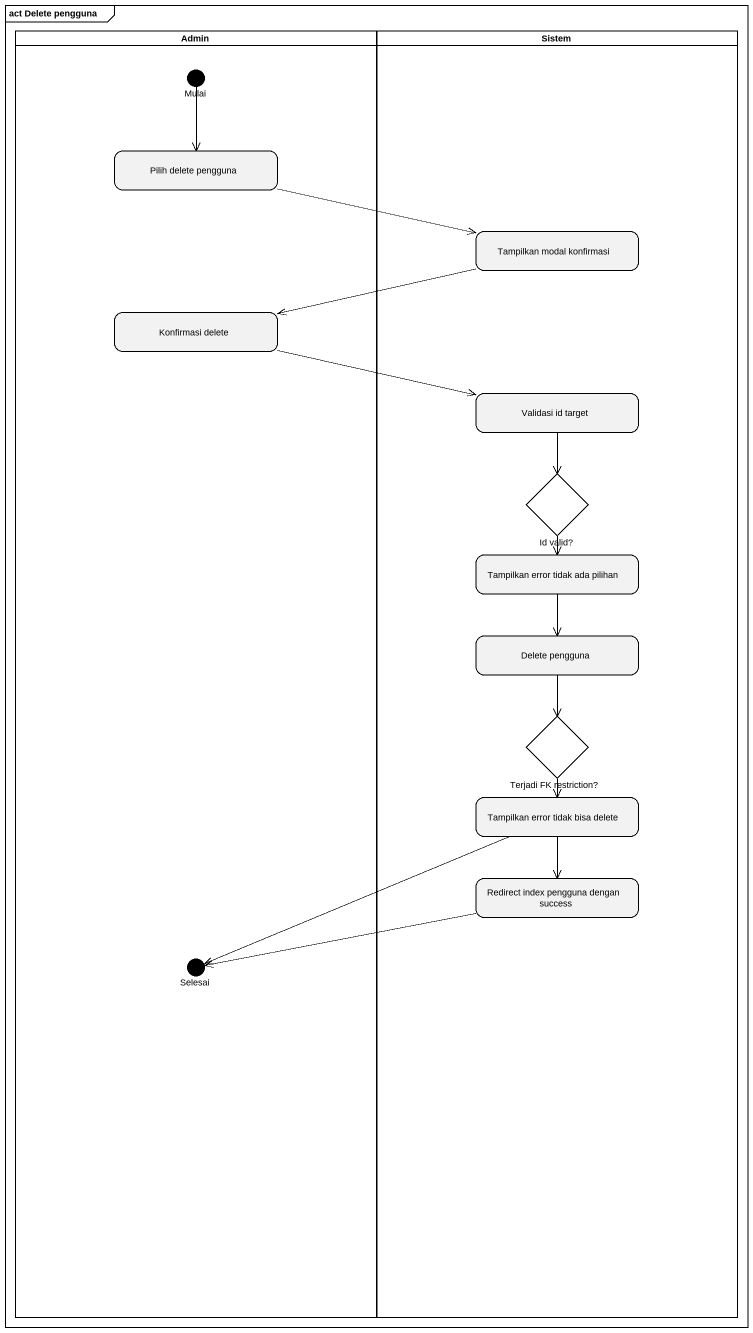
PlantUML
@startuml
mainframe act Delete pengguna
hide empty description
state Admin <<partition>> {
  state Mulai <<choice>>
  state "Pilih delete pengguna" as Pilih_delete_pengguna
  state "Konfirmasi delete" as Konfirmasi_delete
  state Selesai <<choice>>
}
state Sistem <<partition>> {
  state "Tampilkan modal konfirmasi" as Tampilkan_modal_konfirmasi
  state "Validasi id target" as Validasi_id_target
  state "Id valid?" as Id_valid <<choice>>
  state "Tampilkan error tidak ada pilihan" as Tampilkan_error_tidak_ada
  state "Delete pengguna" as Delete_pengguna
  state "Terjadi FK restriction?" as Terjadi_FK_restriction <<choice>>
  state "Tampilkan error tidak bisa delete" as Tampilkan_error_tidak_bisa
  state "Redirect index pengguna dengan success" as Redirect_index_pengguna
}
Mulai --> Pilih_delete_pengguna
Pilih_delete_pengguna -right-> Tampilkan_modal_konfirmasi
Tampilkan_modal_konfirmasi -left-> Konfirmasi_delete
Konfirmasi_delete -right-> Validasi_id_target
Validasi_id_target --> Id_valid
Id_valid --> Tampilkan_error_tidak_ada
Id_valid --> Delete_pengguna
Tampilkan_error_tidak_ada --> Delete_pengguna
Tampilkan_error_tidak_ada --> Redirect_index_pengguna
Delete_pengguna --> Terjadi_FK_restriction
Terjadi_FK_restriction --> Tampilkan_error_tidak_bisa
Terjadi_FK_restriction --> Redirect_index_pengguna
Tampilkan_error_tidak_bisa --> Redirect_index_pengguna
Tampilkan_error_tidak_bisa -left-> Selesai
Redirect_index_pengguna -left-> Selesai
@enduml
